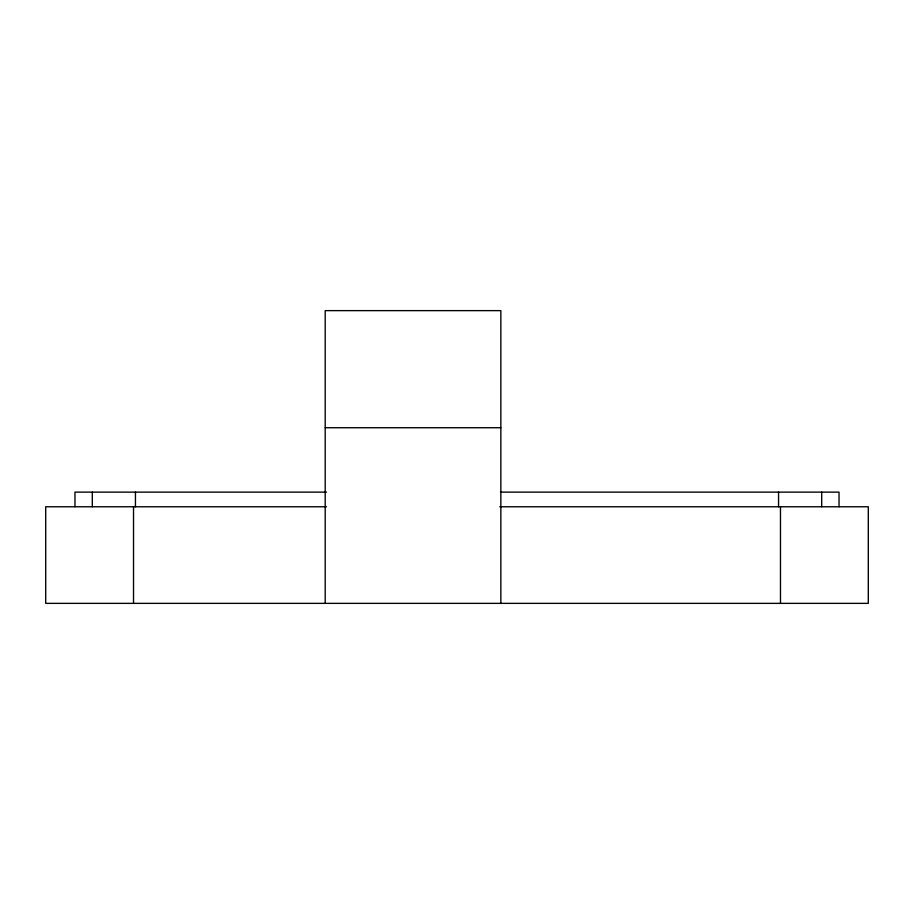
<?xml version="1.0" encoding="UTF-8"?>
<svg xmlns="http://www.w3.org/2000/svg" width="914" height="914" viewBox="0 0 914 914"><rect width="100%" height="100%" fill="white"/><g stroke="black" fill="none" stroke-linecap="round" stroke-linejoin="round"><path stroke-width="1.37" d="M325.201 427.729L500.849 427.729M326.527 492.132L74.971 492.132L74.971 506.767M500.495 492.132L839.029 492.132L839.029 506.767M326.527 506.767L45.7 506.767L45.7 603.366L868.3 603.366L868.3 506.767L499.752 506.767M821.697 492.132L821.697 506.767M780.476 506.767L780.476 603.366M778.557 492.132L778.557 506.767M500.849 603.366L500.849 310.634L325.201 310.634L325.201 603.366M135.443 492.132L135.443 506.767M133.524 506.767L133.524 603.366M92.303 492.132L92.303 506.767"/></g></svg>
